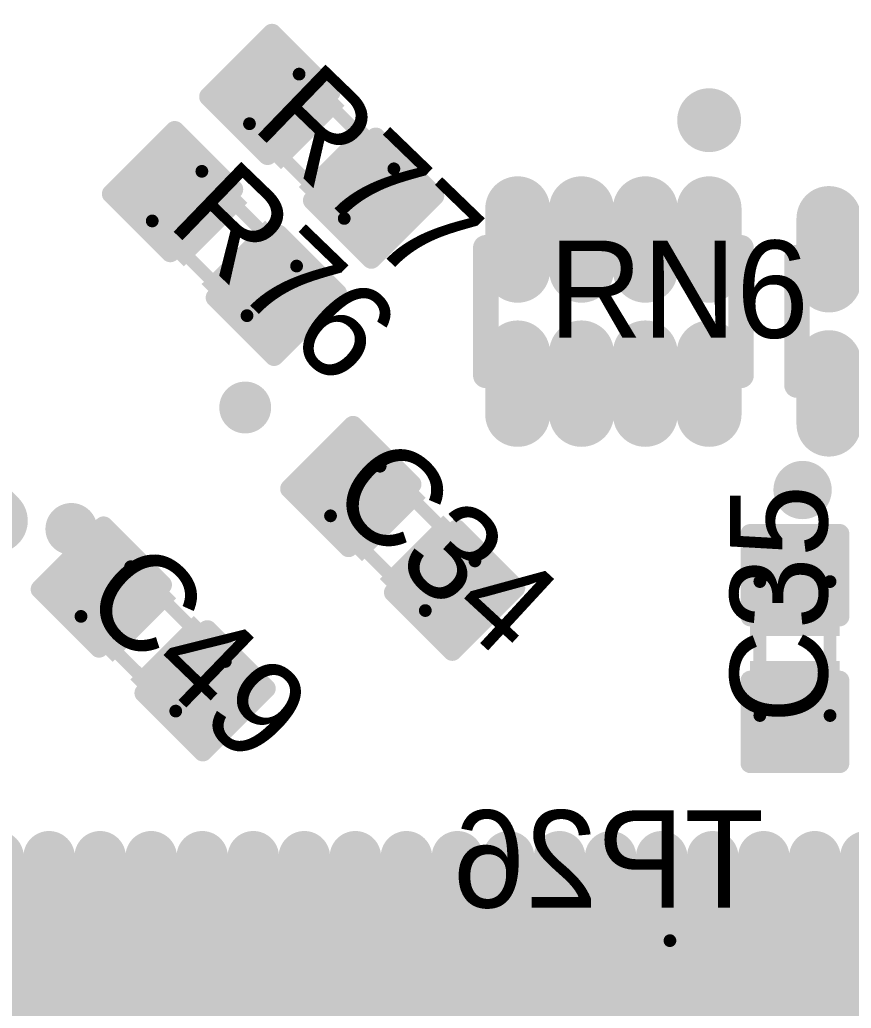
# Model space of a CAD drawing. Extents: x 722 to 1072, y 754 to 1061.
# Drawn here: x 752.07 to 758.58, y 1037.82 to 1045.57 of the extents above; entities that cross this region are included whole.
import ezdxf

# ---------------------------------------------------------------- set-up
doc = ezdxf.new("R2010")
doc.units = 0
doc.layers.get('0').update_dxf_attribs({"linetype": 'CONTINUOUS'})
for name, color, linetype in [('BOTTOMOVERLAY', 54, 'CONTINUOUS'), ('BOTTOMPASTE', 16, 'CONTINUOUS'), ('BOTTOMSOLDER', 6, 'CONTINUOUS'), ('MECHANICAL13', 56, 'CONTINUOUS'), ('MULTILAYER', 9, 'CONTINUOUS'), ('TOPOVERLAY', 2, 'CONTINUOUS'), ('TOPPASTE', 8, 'CONTINUOUS'), ('TOPSOLDER', 216, 'CONTINUOUS'), ('VIAHOLELAYER', 16, 'CONTINUOUS')]:
    doc.layers.add(name, color=color, linetype=linetype)

# ---------------------------------------------------------------- blocks, each defined once
blk = doc.blocks.new('C_0402_137')
at = {"layer": 'MECHANICAL13', "const_width": 0.1}
for points in [[(-0.525, 0.275), (0.525, 0.275)], [(-0.525, -0.275), (-0.525, 0.275)], [(0.525, -0.275), (0.525, 0.275)], [(-0.525, -0.275), (0.525, -0.275)]]:
    blk.add_lwpolyline(points, dxfattribs=at)
at = {"layer": 'MECHANICAL13', "const_width": 0.05}
for points in [[(-0.55, 0.275, 1), (-0.5, 0.275, 1)], [(-0.55, 0.275, 1), (-0.5, 0.275, 1)], [(0.5, 0.275, 1), (0.55, 0.275, 1)], [(0.5, 0.275, 1), (0.55, 0.275, 1)], [(-0.55, -0.275, 1), (-0.5, -0.275, 1)], [(-0.55, -0.275, 1), (-0.5, -0.275, 1)], [(0.5, -0.275, 1), (0.55, -0.275, 1)], [(0.5, -0.275, 1), (0.55, -0.275, 1)]]:
    blk.add_lwpolyline(points, format="xyb", close=True, dxfattribs=at)
at = {"layer": 'TOPOVERLAY', "const_width": 0.1524}
for points in [[(-0.9001, 0.3499), (-0.2501, 0.3499)], [(-0.9001, -0.3501), (-0.9001, 0.3499)], [(0.2499, 0.3499), (0.8999, 0.3499)], [(0.8999, -0.3501), (0.8999, 0.3499)], [(-0.9001, -0.3501), (-0.2501, -0.3501)], [(0.2499, -0.3501), (0.8999, -0.3501)]]:
    blk.add_lwpolyline(points, dxfattribs=at)
at = {"layer": 'TOPOVERLAY', "const_width": 0.0762}
for points in [[(-0.9382, 0.3499, 1), (-0.862, 0.3499, 1)], [(-0.9382, 0.3499, 1), (-0.862, 0.3499, 1)], [(-0.2882, 0.3499, 1), (-0.212, 0.3499, 1)], [(0.2118, 0.3499, 1), (0.288, 0.3499, 1)], [(0.8618, 0.3499, 1), (0.938, 0.3499, 1)], [(0.8618, 0.3499, 1), (0.938, 0.3499, 1)], [(-0.9382, -0.3501, 1), (-0.862, -0.3501, 1)], [(-0.9382, -0.3501, 1), (-0.862, -0.3501, 1)], [(-0.2882, -0.3501, 1), (-0.212, -0.3501, 1)], [(0.2118, -0.3501, 1), (0.288, -0.3501, 1)], [(0.8618, -0.3501, 1), (0.938, -0.3501, 1)], [(0.8618, -0.3501, 1), (0.938, -0.3501, 1)]]:
    blk.add_lwpolyline(points, format="xyb", close=True, dxfattribs=at)
at = {"layer": 'TOPPASTE'}
for points in [[(-0.2, -0.25), (-0.2, 0.25), (-0.8, -0.25), (-0.8, 0.25)], [(0.8, -0.25), (0.8, 0.25), (0.2, -0.25), (0.2, 0.25)]]:
    blk.add_solid(points, dxfattribs=at)
at = {"layer": 'TOPSOLDER'}
for points in [[(-0.0984, -0.3516), (-0.0984, 0.3516), (-0.9016, -0.3516), (-0.9016, 0.3516)], [(0.9016, -0.3516), (0.9016, 0.3516), (0.0984, -0.3516), (0.0984, 0.3516)]]:
    blk.add_solid(points, dxfattribs=at)
blk = doc.blocks.new('C_0402_138')
at = {"layer": 'MECHANICAL13', "const_width": 0.1}
for points in [[(-0.525, -0.275), (-0.525, 0.275)], [(0.525, 0.275), (-0.525, 0.275)], [(0.525, -0.275), (0.525, 0.275)], [(0.525, -0.275), (-0.525, -0.275)]]:
    blk.add_lwpolyline(points, dxfattribs=at)
at = {"layer": 'MECHANICAL13', "const_width": 0.05}
for points in [[(-0.55, 0.275, 1), (-0.5, 0.275, 1)], [(-0.55, 0.275, 1), (-0.5, 0.275, 1)], [(0.5, 0.275, 1), (0.55, 0.275, 1)], [(0.5, 0.275, 1), (0.55, 0.275, 1)], [(-0.55, -0.275, 1), (-0.5, -0.275, 1)], [(-0.55, -0.275, 1), (-0.5, -0.275, 1)], [(0.5, -0.275, 1), (0.55, -0.275, 1)], [(0.5, -0.275, 1), (0.55, -0.275, 1)]]:
    blk.add_lwpolyline(points, format="xyb", close=True, dxfattribs=at)
at = {"layer": 'TOPOVERLAY', "const_width": 0.1524}
for points in [[(-0.9001, -0.3501), (-0.9001, 0.3499)], [(-0.2501, 0.3499), (-0.9001, 0.3499)], [(0.8999, 0.3499), (0.2499, 0.3499)], [(0.8999, -0.3501), (0.8999, 0.3499)], [(-0.2501, -0.3501), (-0.9001, -0.3501)], [(0.8999, -0.3501), (0.2499, -0.3501)]]:
    blk.add_lwpolyline(points, dxfattribs=at)
at = {"layer": 'TOPOVERLAY', "const_width": 0.0762}
for points in [[(-0.9382, 0.3499, 1), (-0.862, 0.3499, 1)], [(-0.9382, 0.3499, 1), (-0.862, 0.3499, 1)], [(-0.2882, 0.3499, 1), (-0.212, 0.3499, 1)], [(0.2118, 0.3499, 1), (0.288, 0.3499, 1)], [(0.8618, 0.3499, 1), (0.938, 0.3499, 1)], [(0.8618, 0.3499, 1), (0.938, 0.3499, 1)], [(-0.9382, -0.3501, 1), (-0.862, -0.3501, 1)], [(-0.9382, -0.3501, 1), (-0.862, -0.3501, 1)], [(-0.2882, -0.3501, 1), (-0.212, -0.3501, 1)], [(0.2118, -0.3501, 1), (0.288, -0.3501, 1)], [(0.8618, -0.3501, 1), (0.938, -0.3501, 1)], [(0.8618, -0.3501, 1), (0.938, -0.3501, 1)]]:
    blk.add_lwpolyline(points, format="xyb", close=True, dxfattribs=at)
at = {"layer": 'TOPPASTE'}
for points in [[(-0.2, -0.25), (-0.2, 0.25), (-0.8, -0.25), (-0.8, 0.25)], [(0.8, -0.25), (0.8, 0.25), (0.2, -0.25), (0.2, 0.25)]]:
    blk.add_solid(points, dxfattribs=at)
at = {"layer": 'TOPSOLDER'}
for points in [[(-0.0984, -0.3516), (-0.0984, 0.3516), (-0.9016, -0.3516), (-0.9016, 0.3516)], [(0.9016, -0.3516), (0.9016, 0.3516), (0.0984, -0.3516), (0.0984, 0.3516)]]:
    blk.add_solid(points, dxfattribs=at)
blk = doc.blocks.new('C_0402_153')
at = {"layer": 'MECHANICAL13', "const_width": 0.1}
for points in [[(0.525, 0.275), (-0.525, 0.275)], [(-0.525, 0.275), (-0.525, -0.275)], [(0.525, 0.275), (0.525, -0.275)], [(0.525, -0.275), (-0.525, -0.275)]]:
    blk.add_lwpolyline(points, dxfattribs=at)
at = {"layer": 'MECHANICAL13', "const_width": 0.05}
for points in [[(-0.55, 0.275, 1), (-0.5, 0.275, 1)], [(-0.55, 0.275, 1), (-0.5, 0.275, 1)], [(0.5, 0.275, 1), (0.55, 0.275, 1)], [(0.5, 0.275, 1), (0.55, 0.275, 1)], [(-0.55, -0.275, 1), (-0.5, -0.275, 1)], [(-0.55, -0.275, 1), (-0.5, -0.275, 1)], [(0.5, -0.275, 1), (0.55, -0.275, 1)], [(0.5, -0.275, 1), (0.55, -0.275, 1)]]:
    blk.add_lwpolyline(points, format="xyb", close=True, dxfattribs=at)
at = {"layer": 'TOPOVERLAY', "const_width": 0.1524}
for points in [[(-0.2501, 0.3499), (-0.9001, 0.3499)], [(-0.9001, 0.3499), (-0.9001, -0.3501)], [(0.8999, 0.3499), (0.2499, 0.3499)], [(0.8999, 0.3499), (0.8999, -0.3501)], [(-0.2501, -0.3501), (-0.9001, -0.3501)], [(0.8999, -0.3501), (0.2499, -0.3501)]]:
    blk.add_lwpolyline(points, dxfattribs=at)
at = {"layer": 'TOPOVERLAY', "const_width": 0.0762}
for points in [[(-0.9382, 0.3499, 1), (-0.862, 0.3499, 1)], [(-0.9382, 0.3499, 1), (-0.862, 0.3499, 1)], [(-0.2882, 0.3499, 1), (-0.212, 0.3499, 1)], [(0.2118, 0.3499, 1), (0.288, 0.3499, 1)], [(0.8618, 0.3499, 1), (0.938, 0.3499, 1)], [(0.8618, 0.3499, 1), (0.938, 0.3499, 1)], [(-0.9382, -0.3501, 1), (-0.862, -0.3501, 1)], [(-0.9382, -0.3501, 1), (-0.862, -0.3501, 1)], [(-0.2882, -0.3501, 1), (-0.212, -0.3501, 1)], [(0.2118, -0.3501, 1), (0.288, -0.3501, 1)], [(0.8618, -0.3501, 1), (0.938, -0.3501, 1)], [(0.8618, -0.3501, 1), (0.938, -0.3501, 1)]]:
    blk.add_lwpolyline(points, format="xyb", close=True, dxfattribs=at)
at = {"layer": 'TOPPASTE'}
for points in [[(-0.2, -0.25), (-0.2, 0.25), (-0.8, -0.25), (-0.8, 0.25)], [(0.8, -0.25), (0.8, 0.25), (0.2, -0.25), (0.2, 0.25)]]:
    blk.add_solid(points, dxfattribs=at)
at = {"layer": 'TOPSOLDER'}
for points in [[(-0.0984, -0.3516), (-0.0984, 0.3516), (-0.9016, -0.3516), (-0.9016, 0.3516)], [(0.9016, -0.3516), (0.9016, 0.3516), (0.0984, -0.3516), (0.0984, 0.3516)]]:
    blk.add_solid(points, dxfattribs=at)
blk = doc.blocks.new('R_0402_258')
at = {"layer": 'MECHANICAL13', "const_width": 0.1}
for points in [[(0.525, 0.275), (-0.525, 0.275)], [(-0.525, 0.275), (-0.525, -0.275)], [(0.525, 0.275), (0.525, -0.275)], [(0.525, -0.275), (-0.525, -0.275)]]:
    blk.add_lwpolyline(points, dxfattribs=at)
at = {"layer": 'MECHANICAL13', "const_width": 0.05}
for points in [[(-0.55, 0.275, 1), (-0.5, 0.275, 1)], [(-0.55, 0.275, 1), (-0.5, 0.275, 1)], [(0.5, 0.275, 1), (0.55, 0.275, 1)], [(0.5, 0.275, 1), (0.55, 0.275, 1)], [(-0.55, -0.275, 1), (-0.5, -0.275, 1)], [(-0.55, -0.275, 1), (-0.5, -0.275, 1)], [(0.5, -0.275, 1), (0.55, -0.275, 1)], [(0.5, -0.275, 1), (0.55, -0.275, 1)]]:
    blk.add_lwpolyline(points, format="xyb", close=True, dxfattribs=at)
at = {"layer": 'TOPOVERLAY', "const_width": 0.1524}
for points in [[(-0.2501, 0.3499), (-0.9001, 0.3499)], [(-0.9001, 0.3499), (-0.9001, -0.3501)], [(0.8999, 0.3499), (0.2499, 0.3499)], [(0.8999, 0.3499), (0.8999, -0.3501)], [(-0.2501, -0.3501), (-0.9001, -0.3501)], [(0.8999, -0.3501), (0.2499, -0.3501)]]:
    blk.add_lwpolyline(points, dxfattribs=at)
at = {"layer": 'TOPOVERLAY', "const_width": 0.0762}
for points in [[(-0.9382, 0.3499, 1), (-0.862, 0.3499, 1)], [(-0.9382, 0.3499, 1), (-0.862, 0.3499, 1)], [(-0.2882, 0.3499, 1), (-0.212, 0.3499, 1)], [(0.2118, 0.3499, 1), (0.288, 0.3499, 1)], [(0.8618, 0.3499, 1), (0.938, 0.3499, 1)], [(0.8618, 0.3499, 1), (0.938, 0.3499, 1)], [(-0.9382, -0.3501, 1), (-0.862, -0.3501, 1)], [(-0.9382, -0.3501, 1), (-0.862, -0.3501, 1)], [(-0.2882, -0.3501, 1), (-0.212, -0.3501, 1)], [(0.2118, -0.3501, 1), (0.288, -0.3501, 1)], [(0.8618, -0.3501, 1), (0.938, -0.3501, 1)], [(0.8618, -0.3501, 1), (0.938, -0.3501, 1)]]:
    blk.add_lwpolyline(points, format="xyb", close=True, dxfattribs=at)
at = {"layer": 'TOPPASTE'}
for points in [[(-0.2, -0.25), (-0.2, 0.25), (-0.8, -0.25), (-0.8, 0.25)], [(0.8, -0.25), (0.8, 0.25), (0.2, -0.25), (0.2, 0.25)]]:
    blk.add_solid(points, dxfattribs=at)
at = {"layer": 'TOPSOLDER'}
for points in [[(-0.0984, -0.3516), (-0.0984, 0.3516), (-0.9016, -0.3516), (-0.9016, 0.3516)], [(0.9016, -0.3516), (0.9016, 0.3516), (0.0984, -0.3516), (0.0984, 0.3516)]]:
    blk.add_solid(points, dxfattribs=at)
blk = doc.blocks.new('R_0402_259')
at = {"layer": 'MECHANICAL13', "const_width": 0.1}
for points in [[(-0.525, 0.275), (-0.525, -0.275)], [(0.525, 0.275), (-0.525, 0.275)], [(0.525, 0.275), (0.525, -0.275)], [(0.525, -0.275), (-0.525, -0.275)]]:
    blk.add_lwpolyline(points, dxfattribs=at)
at = {"layer": 'MECHANICAL13', "const_width": 0.05}
for points in [[(-0.55, 0.275, 1), (-0.5, 0.275, 1)], [(-0.55, 0.275, 1), (-0.5, 0.275, 1)], [(0.5, 0.275, 1), (0.55, 0.275, 1)], [(0.5, 0.275, 1), (0.55, 0.275, 1)], [(-0.55, -0.275, 1), (-0.5, -0.275, 1)], [(-0.55, -0.275, 1), (-0.5, -0.275, 1)], [(0.5, -0.275, 1), (0.55, -0.275, 1)], [(0.5, -0.275, 1), (0.55, -0.275, 1)]]:
    blk.add_lwpolyline(points, format="xyb", close=True, dxfattribs=at)
at = {"layer": 'TOPOVERLAY', "const_width": 0.1524}
for points in [[(-0.9001, 0.3499), (-0.9001, -0.3501)], [(-0.2501, 0.3499), (-0.9001, 0.3499)], [(0.8999, 0.3499), (0.2499, 0.3499)], [(0.8999, 0.3499), (0.8999, -0.3501)], [(-0.2501, -0.3501), (-0.9001, -0.3501)], [(0.8999, -0.3501), (0.2499, -0.3501)]]:
    blk.add_lwpolyline(points, dxfattribs=at)
at = {"layer": 'TOPOVERLAY', "const_width": 0.0762}
for points in [[(-0.9382, 0.3499, 1), (-0.862, 0.3499, 1)], [(-0.9382, 0.3499, 1), (-0.862, 0.3499, 1)], [(-0.2882, 0.3499, 1), (-0.212, 0.3499, 1)], [(0.2118, 0.3499, 1), (0.288, 0.3499, 1)], [(0.8618, 0.3499, 1), (0.938, 0.3499, 1)], [(0.8618, 0.3499, 1), (0.938, 0.3499, 1)], [(-0.9382, -0.3501, 1), (-0.862, -0.3501, 1)], [(-0.9382, -0.3501, 1), (-0.862, -0.3501, 1)], [(-0.2882, -0.3501, 1), (-0.212, -0.3501, 1)], [(0.2118, -0.3501, 1), (0.288, -0.3501, 1)], [(0.8618, -0.3501, 1), (0.938, -0.3501, 1)], [(0.8618, -0.3501, 1), (0.938, -0.3501, 1)]]:
    blk.add_lwpolyline(points, format="xyb", close=True, dxfattribs=at)
at = {"layer": 'TOPPASTE'}
for points in [[(-0.2, -0.25), (-0.2, 0.25), (-0.8, -0.25), (-0.8, 0.25)], [(0.8, -0.25), (0.8, 0.25), (0.2, -0.25), (0.2, 0.25)]]:
    blk.add_solid(points, dxfattribs=at)
at = {"layer": 'TOPSOLDER'}
for points in [[(-0.0984, -0.3516), (-0.0984, 0.3516), (-0.9016, -0.3516), (-0.9016, 0.3516)], [(0.9016, -0.3516), (0.9016, 0.3516), (0.0984, -0.3516), (0.0984, 0.3516)]]:
    blk.add_solid(points, dxfattribs=at)
blk = doc.blocks.new('RCA50_8_3_276')
at = {"layer": 'TOPOVERLAY', "const_width": 0.1999}
for points in [[(0.5001, 1), (-0.4999, 1)], [(0.3752, 1), (-0.3749, 1)], [(0.5001, -1), (-0.4999, -1)], [(0.3752, -1), (-0.3749, -1)]]:
    blk.add_lwpolyline(points, dxfattribs=at)
at = {"layer": 'TOPOVERLAY'}
for points, const_width in [([(-0.5498, 1, 1), (-0.4499, 1, 1)], 0.0999), ([(-0.4249, 1, 1), (-0.3249, 1, 1)], 0.0999), ([(0.3252, 1, 1), (0.4251, 1, 1)], 0.0999), ([(0.4502, 1, 1), (0.5501, 1, 1)], 0.0999), ([(-1.3746, 0.7501, 1), (-1.6251, 0.7501, 1)], 0.2499), ([(-1.3746, 0.7501, 1), (-1.6251, 0.7501, 1)], 0.2499), ([(-1.6876, 0.7501, 1), (-1.5626, 0.7501, 1)], 0.125), ([(-1.6876, 0.7501, 1), (-1.5626, 0.7501, 1)], 0.125), ([(-1.4371, 0.7501, 1), (-1.3122, 0.7501, 1)], 0.125), ([(-1.4371, 0.7501, 1), (-1.3122, 0.7501, 1)], 0.125), ([(-0.5498, -1, 1), (-0.4499, -1, 1)], 0.0999), ([(-0.4249, -1, 1), (-0.3249, -1, 1)], 0.0999), ([(0.3252, -1, 1), (0.4251, -1, 1)], 0.0999), ([(0.4502, -1, 1), (0.5501, -1, 1)], 0.0999)]:
    blk.add_lwpolyline(points, format="xyb", close=True, dxfattribs=dict(at, const_width=const_width))
at = {"layer": 'TOPPASTE', "const_width": 0.3048}
for points in [[(-0.3233, 0.7501), (-0.8059, 0.7501)], [(0.8065, 0.7501), (0.3239, 0.7501)], [(-0.3233, 0.2499), (-0.8059, 0.2499)], [(0.8065, 0.2499), (0.3239, 0.2499)], [(-0.3233, -0.2499), (-0.8059, -0.2499)], [(0.8065, -0.2499), (0.3239, -0.2499)], [(-0.3233, -0.7501), (-0.8059, -0.7501)], [(0.8065, -0.7501), (0.3239, -0.7501)]]:
    blk.add_lwpolyline(points, dxfattribs=at)
at = {"layer": 'TOPPASTE', "const_width": 0.1524}
for points in [[(-0.8821, 0.7501, 1), (-0.7297, 0.7501, 1)], [(-0.3995, 0.7501, 1), (-0.2471, 0.7501, 1)], [(0.2477, 0.7501, 1), (0.4001, 0.7501, 1)], [(0.7302, 0.7501, 1), (0.8826, 0.7501, 1)], [(-0.8821, 0.2499, 1), (-0.7297, 0.2499, 1)], [(-0.3995, 0.2499, 1), (-0.2471, 0.2499, 1)], [(0.2477, 0.2499, 1), (0.4001, 0.2499, 1)], [(0.7302, 0.2499, 1), (0.8826, 0.2499, 1)], [(-0.8821, -0.2499, 1), (-0.7297, -0.2499, 1)], [(-0.3995, -0.2499, 1), (-0.2471, -0.2499, 1)], [(0.2477, -0.2499, 1), (0.4001, -0.2499, 1)], [(0.7302, -0.2499, 1), (0.8826, -0.2499, 1)], [(-0.8821, -0.7501, 1), (-0.7297, -0.7501, 1)], [(-0.3995, -0.7501, 1), (-0.2471, -0.7501, 1)], [(0.2477, -0.7501, 1), (0.4001, -0.7501, 1)], [(0.7302, -0.7501, 1), (0.8826, -0.7501, 1)]]:
    blk.add_lwpolyline(points, format="xyb", close=True, dxfattribs=at)
at = {"layer": 'TOPSOLDER', "const_width": 0.508}
for points in [[(-0.3233, 0.7501), (-0.8059, 0.7501)], [(0.8065, 0.7501), (0.3239, 0.7501)], [(-0.3233, 0.2499), (-0.8059, 0.2499)], [(0.8065, 0.2499), (0.3239, 0.2499)], [(-0.3233, -0.2499), (-0.8059, -0.2499)], [(0.8065, -0.2499), (0.3239, -0.2499)], [(-0.3233, -0.7501), (-0.8059, -0.7501)], [(0.8065, -0.7501), (0.3239, -0.7501)]]:
    blk.add_lwpolyline(points, dxfattribs=at)
at = {"layer": 'TOPSOLDER', "const_width": 0.254}
for points in [[(-0.9329, 0.7501, 1), (-0.6789, 0.7501, 1)], [(-0.4503, 0.7501, 1), (-0.1963, 0.7501, 1)], [(0.1968, 0.7501, 1), (0.4508, 0.7501, 1)], [(0.6794, 0.7501, 1), (0.9335, 0.7501, 1)], [(-0.9329, 0.2499, 1), (-0.6789, 0.2499, 1)], [(-0.4503, 0.2499, 1), (-0.1963, 0.2499, 1)], [(0.1968, 0.2499, 1), (0.4508, 0.2499, 1)], [(0.6794, 0.2499, 1), (0.9335, 0.2499, 1)], [(-0.9329, -0.2499, 1), (-0.6789, -0.2499, 1)], [(-0.4503, -0.2499, 1), (-0.1963, -0.2499, 1)], [(0.1968, -0.2499, 1), (0.4508, -0.2499, 1)], [(0.6794, -0.2499, 1), (0.9335, -0.2499, 1)], [(-0.9329, -0.7501, 1), (-0.6789, -0.7501, 1)], [(-0.4503, -0.7501, 1), (-0.1963, -0.7501, 1)], [(0.1968, -0.7501, 1), (0.4508, -0.7501, 1)], [(0.6794, -0.7501, 1), (0.9335, -0.7501, 1)]]:
    blk.add_lwpolyline(points, format="xyb", close=True, dxfattribs=at)
blk = doc.blocks.new('RCA50_8_3_278')
at = {"layer": 'TOPOVERLAY', "const_width": 0.1999}
for points in [[(-0.4999, 1), (0.5001, 1)], [(-0.3749, 1), (0.3752, 1)], [(-0.4999, -1), (0.5001, -1)], [(-0.3749, -1), (0.3752, -1)]]:
    blk.add_lwpolyline(points, dxfattribs=at)
at = {"layer": 'TOPOVERLAY'}
for points, const_width in [([(-0.5498, 1, 1), (-0.4499, 1, 1)], 0.0999), ([(-0.4249, 1, 1), (-0.3249, 1, 1)], 0.0999), ([(0.3252, 1, 1), (0.4251, 1, 1)], 0.0999), ([(0.4502, 1, 1), (0.5501, 1, 1)], 0.0999), ([(-1.3746, 0.7501, 1), (-1.6251, 0.7501, 1)], 0.2499), ([(-1.3746, 0.7501, 1), (-1.6251, 0.7501, 1)], 0.2499), ([(-1.6876, 0.7501, 1), (-1.5626, 0.7501, 1)], 0.125), ([(-1.6876, 0.7501, 1), (-1.5626, 0.7501, 1)], 0.125), ([(-1.4371, 0.7501, 1), (-1.3122, 0.7501, 1)], 0.125), ([(-1.4371, 0.7501, 1), (-1.3122, 0.7501, 1)], 0.125), ([(-0.5498, -1, 1), (-0.4499, -1, 1)], 0.0999), ([(-0.4249, -1, 1), (-0.3249, -1, 1)], 0.0999), ([(0.3252, -1, 1), (0.4251, -1, 1)], 0.0999), ([(0.4502, -1, 1), (0.5501, -1, 1)], 0.0999)]:
    blk.add_lwpolyline(points, format="xyb", close=True, dxfattribs=dict(at, const_width=const_width))
at = {"layer": 'TOPPASTE', "const_width": 0.3048}
for points in [[(-0.3233, 0.7501), (-0.8059, 0.7501)], [(0.8065, 0.7501), (0.3239, 0.7501)], [(-0.3233, 0.2499), (-0.8059, 0.2499)], [(0.8065, 0.2499), (0.3239, 0.2499)], [(-0.3233, -0.2499), (-0.8059, -0.2499)], [(0.8065, -0.2499), (0.3239, -0.2499)], [(-0.3233, -0.7501), (-0.8059, -0.7501)], [(0.8065, -0.7501), (0.3239, -0.7501)]]:
    blk.add_lwpolyline(points, dxfattribs=at)
at = {"layer": 'TOPPASTE', "const_width": 0.1524}
for points in [[(-0.8821, 0.7501, 1), (-0.7297, 0.7501, 1)], [(-0.3995, 0.7501, 1), (-0.2471, 0.7501, 1)], [(0.2477, 0.7501, 1), (0.4001, 0.7501, 1)], [(0.7302, 0.7501, 1), (0.8826, 0.7501, 1)], [(-0.8821, 0.2499, 1), (-0.7297, 0.2499, 1)], [(-0.3995, 0.2499, 1), (-0.2471, 0.2499, 1)], [(0.2477, 0.2499, 1), (0.4001, 0.2499, 1)], [(0.7302, 0.2499, 1), (0.8826, 0.2499, 1)], [(-0.8821, -0.2499, 1), (-0.7297, -0.2499, 1)], [(-0.3995, -0.2499, 1), (-0.2471, -0.2499, 1)], [(0.2477, -0.2499, 1), (0.4001, -0.2499, 1)], [(0.7302, -0.2499, 1), (0.8826, -0.2499, 1)], [(-0.8821, -0.7501, 1), (-0.7297, -0.7501, 1)], [(-0.3995, -0.7501, 1), (-0.2471, -0.7501, 1)], [(0.2477, -0.7501, 1), (0.4001, -0.7501, 1)], [(0.7302, -0.7501, 1), (0.8826, -0.7501, 1)]]:
    blk.add_lwpolyline(points, format="xyb", close=True, dxfattribs=at)
at = {"layer": 'TOPSOLDER', "const_width": 0.508}
for points in [[(-0.3233, 0.7501), (-0.8059, 0.7501)], [(0.8065, 0.7501), (0.3239, 0.7501)], [(-0.3233, 0.2499), (-0.8059, 0.2499)], [(0.8065, 0.2499), (0.3239, 0.2499)], [(-0.3233, -0.2499), (-0.8059, -0.2499)], [(0.8065, -0.2499), (0.3239, -0.2499)], [(-0.3233, -0.7501), (-0.8059, -0.7501)], [(0.8065, -0.7501), (0.3239, -0.7501)]]:
    blk.add_lwpolyline(points, dxfattribs=at)
at = {"layer": 'TOPSOLDER', "const_width": 0.254}
for points in [[(-0.9329, 0.7501, 1), (-0.6789, 0.7501, 1)], [(-0.4503, 0.7501, 1), (-0.1963, 0.7501, 1)], [(0.1968, 0.7501, 1), (0.4508, 0.7501, 1)], [(0.6794, 0.7501, 1), (0.9335, 0.7501, 1)], [(-0.9329, 0.2499, 1), (-0.6789, 0.2499, 1)], [(-0.4503, 0.2499, 1), (-0.1963, 0.2499, 1)], [(0.1968, 0.2499, 1), (0.4508, 0.2499, 1)], [(0.6794, 0.2499, 1), (0.9335, 0.2499, 1)], [(-0.9329, -0.2499, 1), (-0.6789, -0.2499, 1)], [(-0.4503, -0.2499, 1), (-0.1963, -0.2499, 1)], [(0.1968, -0.2499, 1), (0.4508, -0.2499, 1)], [(0.6794, -0.2499, 1), (0.9335, -0.2499, 1)], [(-0.9329, -0.7501, 1), (-0.6789, -0.7501, 1)], [(-0.4503, -0.7501, 1), (-0.1963, -0.7501, 1)], [(0.1968, -0.7501, 1), (0.4508, -0.7501, 1)], [(0.6794, -0.7501, 1), (0.9335, -0.7501, 1)]]:
    blk.add_lwpolyline(points, format="xyb", close=True, dxfattribs=at)
blk = doc.blocks.new('RCA50_8_3_279')
at = {"layer": 'TOPOVERLAY', "const_width": 0.1999}
for points in [[(0.5001, 1), (-0.4999, 1)], [(0.3752, 1), (-0.3749, 1)], [(0.5001, -1), (-0.4999, -1)], [(0.3752, -1), (-0.3749, -1)]]:
    blk.add_lwpolyline(points, dxfattribs=at)
at = {"layer": 'TOPOVERLAY'}
for points, const_width in [([(-0.5498, 1, 1), (-0.4499, 1, 1)], 0.0999), ([(-0.4249, 1, 1), (-0.3249, 1, 1)], 0.0999), ([(0.3252, 1, 1), (0.4251, 1, 1)], 0.0999), ([(0.4502, 1, 1), (0.5501, 1, 1)], 0.0999), ([(-1.3746, 0.7501, 1), (-1.6251, 0.7501, 1)], 0.2499), ([(-1.3746, 0.7501, 1), (-1.6251, 0.7501, 1)], 0.2499), ([(-1.6876, 0.7501, 1), (-1.5626, 0.7501, 1)], 0.125), ([(-1.6876, 0.7501, 1), (-1.5626, 0.7501, 1)], 0.125), ([(-1.4371, 0.7501, 1), (-1.3122, 0.7501, 1)], 0.125), ([(-1.4371, 0.7501, 1), (-1.3122, 0.7501, 1)], 0.125), ([(-0.5498, -1, 1), (-0.4499, -1, 1)], 0.0999), ([(-0.4249, -1, 1), (-0.3249, -1, 1)], 0.0999), ([(0.3252, -1, 1), (0.4251, -1, 1)], 0.0999), ([(0.4502, -1, 1), (0.5501, -1, 1)], 0.0999)]:
    blk.add_lwpolyline(points, format="xyb", close=True, dxfattribs=dict(at, const_width=const_width))
at = {"layer": 'TOPPASTE', "const_width": 0.3048}
for points in [[(-0.3233, 0.7501), (-0.8059, 0.7501)], [(0.8065, 0.7501), (0.3239, 0.7501)], [(-0.3233, 0.2499), (-0.8059, 0.2499)], [(0.8065, 0.2499), (0.3239, 0.2499)], [(-0.3233, -0.2499), (-0.8059, -0.2499)], [(0.8065, -0.2499), (0.3239, -0.2499)], [(-0.3233, -0.7501), (-0.8059, -0.7501)], [(0.8065, -0.7501), (0.3239, -0.7501)]]:
    blk.add_lwpolyline(points, dxfattribs=at)
at = {"layer": 'TOPPASTE', "const_width": 0.1524}
for points in [[(-0.8821, 0.7501, 1), (-0.7297, 0.7501, 1)], [(-0.3995, 0.7501, 1), (-0.2471, 0.7501, 1)], [(0.2477, 0.7501, 1), (0.4001, 0.7501, 1)], [(0.7302, 0.7501, 1), (0.8826, 0.7501, 1)], [(-0.8821, 0.2499, 1), (-0.7297, 0.2499, 1)], [(-0.3995, 0.2499, 1), (-0.2471, 0.2499, 1)], [(0.2477, 0.2499, 1), (0.4001, 0.2499, 1)], [(0.7302, 0.2499, 1), (0.8826, 0.2499, 1)], [(-0.8821, -0.2499, 1), (-0.7297, -0.2499, 1)], [(-0.3995, -0.2499, 1), (-0.2471, -0.2499, 1)], [(0.2477, -0.2499, 1), (0.4001, -0.2499, 1)], [(0.7302, -0.2499, 1), (0.8826, -0.2499, 1)], [(-0.8821, -0.7501, 1), (-0.7297, -0.7501, 1)], [(-0.3995, -0.7501, 1), (-0.2471, -0.7501, 1)], [(0.2477, -0.7501, 1), (0.4001, -0.7501, 1)], [(0.7302, -0.7501, 1), (0.8826, -0.7501, 1)]]:
    blk.add_lwpolyline(points, format="xyb", close=True, dxfattribs=at)
at = {"layer": 'TOPSOLDER', "const_width": 0.508}
for points in [[(-0.3233, 0.7501), (-0.8059, 0.7501)], [(0.8065, 0.7501), (0.3239, 0.7501)], [(-0.3233, 0.2499), (-0.8059, 0.2499)], [(0.8065, 0.2499), (0.3239, 0.2499)], [(-0.3233, -0.2499), (-0.8059, -0.2499)], [(0.8065, -0.2499), (0.3239, -0.2499)], [(-0.3233, -0.7501), (-0.8059, -0.7501)], [(0.8065, -0.7501), (0.3239, -0.7501)]]:
    blk.add_lwpolyline(points, dxfattribs=at)
at = {"layer": 'TOPSOLDER', "const_width": 0.254}
for points in [[(-0.9329, 0.7501, 1), (-0.6789, 0.7501, 1)], [(-0.4503, 0.7501, 1), (-0.1963, 0.7501, 1)], [(0.1968, 0.7501, 1), (0.4508, 0.7501, 1)], [(0.6794, 0.7501, 1), (0.9335, 0.7501, 1)], [(-0.9329, 0.2499, 1), (-0.6789, 0.2499, 1)], [(-0.4503, 0.2499, 1), (-0.1963, 0.2499, 1)], [(0.1968, 0.2499, 1), (0.4508, 0.2499, 1)], [(0.6794, 0.2499, 1), (0.9335, 0.2499, 1)], [(-0.9329, -0.2499, 1), (-0.6789, -0.2499, 1)], [(-0.4503, -0.2499, 1), (-0.1963, -0.2499, 1)], [(0.1968, -0.2499, 1), (0.4508, -0.2499, 1)], [(0.6794, -0.2499, 1), (0.9335, -0.2499, 1)], [(-0.9329, -0.7501, 1), (-0.6789, -0.7501, 1)], [(-0.4503, -0.7501, 1), (-0.1963, -0.7501, 1)], [(0.1968, -0.7501, 1), (0.4508, -0.7501, 1)], [(0.6794, -0.7501, 1), (0.9335, -0.7501, 1)]]:
    blk.add_lwpolyline(points, format="xyb", close=True, dxfattribs=at)
blk = doc.blocks.new('TQFP177P0_4_282')
at = {"layer": 'TOPPASTE', "const_width": 0.1999}
for points in [[(-10.0499, -0.1999), (-11.5, -0.1999)], [(-10.0499, -0.5999), (-11.5, -0.5999)], [(-10.0499, -1), (-11.5, -1)], [(-10.0499, -1.4), (-11.5, -1.4)], [(-10.0499, -1.8001), (-11.5, -1.8001)], [(-10.0499, -2.1999), (-11.5, -2.1999)], [(-10.0499, -2.5999), (-11.5, -2.5999)], [(-10.0499, -3), (-11.5, -3)], [(-10.0499, -3.4), (-11.5, -3.4)], [(-10.0499, -3.8001), (-11.5, -3.8001)], [(-10.0499, -4.1999), (-11.5, -4.1999)], [(-10.0499, -4.5999), (-11.5, -4.5999)], [(-10.0499, -5), (-11.5, -5)], [(-10.0499, -5.4), (-11.5, -5.4)], [(-10.0499, -5.8001), (-11.5, -5.8001)], [(-10.0499, -6.1999), (-11.5, -6.1999)]]:
    blk.add_lwpolyline(points, dxfattribs=at)
at = {"layer": 'TOPPASTE', "const_width": 0.0999}
for points in [[(-11.55, -0.1999, 1), (-11.45, -0.1999, 1)], [(-11.55, -0.5999, 1), (-11.45, -0.5999, 1)], [(-11.55, -1, 1), (-11.45, -1, 1)], [(-11.55, -1.4, 1), (-11.45, -1.4, 1)], [(-11.55, -1.8001, 1), (-11.45, -1.8001, 1)], [(-11.55, -2.1999, 1), (-11.45, -2.1999, 1)], [(-11.55, -2.5999, 1), (-11.45, -2.5999, 1)], [(-11.55, -3, 1), (-11.45, -3, 1)], [(-11.55, -3.4, 1), (-11.45, -3.4, 1)], [(-11.55, -3.8001, 1), (-11.45, -3.8001, 1)], [(-11.55, -4.1999, 1), (-11.45, -4.1999, 1)], [(-11.55, -4.5999, 1), (-11.45, -4.5999, 1)], [(-11.55, -5, 1), (-11.45, -5, 1)], [(-11.55, -5.4, 1), (-11.45, -5.4, 1)], [(-11.55, -5.8001, 1), (-11.45, -5.8001, 1)], [(-11.55, -6.1999, 1), (-11.45, -6.1999, 1)]]:
    blk.add_lwpolyline(points, format="xyb", close=True, dxfattribs=at)
at = {"layer": 'TOPSOLDER', "const_width": 0.4031}
for points in [[(-10.0499, 0.1999), (-11.5, 0.1999)], [(-10.0499, -0.1999), (-11.5, -0.1999)], [(-10.0499, -0.5999), (-11.5, -0.5999)], [(-10.0499, -1), (-11.5, -1)], [(-10.0499, -1.4), (-11.5, -1.4)], [(-10.0499, -1.8001), (-11.5, -1.8001)], [(-10.0499, -2.1999), (-11.5, -2.1999)], [(-10.0499, -2.5999), (-11.5, -2.5999)], [(-10.0499, -3), (-11.5, -3)], [(-10.0499, -3.4), (-11.5, -3.4)], [(-10.0499, -3.8001), (-11.5, -3.8001)], [(-10.0499, -4.1999), (-11.5, -4.1999)], [(-10.0499, -4.5999), (-11.5, -4.5999)], [(-10.0499, -5), (-11.5, -5)], [(-10.0499, -5.4), (-11.5, -5.4)], [(-10.0499, -5.8001), (-11.5, -5.8001)], [(-10.0499, -6.1999), (-11.5, -6.1999)], [(-10.0499, -6.5999), (-11.5, -6.5999)]]:
    blk.add_lwpolyline(points, dxfattribs=at)
at = {"layer": 'TOPSOLDER', "const_width": 0.2015}
for points in [[(-11.6008, 0.1999, 1), (-11.3992, 0.1999, 1)], [(-11.6008, -0.1999, 1), (-11.3992, -0.1999, 1)], [(-11.6008, -0.5999, 1), (-11.3992, -0.5999, 1)], [(-11.6008, -1, 1), (-11.3992, -1, 1)], [(-11.6008, -1.4, 1), (-11.3992, -1.4, 1)], [(-11.6008, -1.8001, 1), (-11.3992, -1.8001, 1)], [(-11.6008, -2.1999, 1), (-11.3992, -2.1999, 1)], [(-11.6008, -2.5999, 1), (-11.3992, -2.5999, 1)], [(-11.6008, -3, 1), (-11.3992, -3, 1)], [(-11.6008, -3.4, 1), (-11.3992, -3.4, 1)], [(-11.6008, -3.8001, 1), (-11.3992, -3.8001, 1)], [(-11.6008, -4.1999, 1), (-11.3992, -4.1999, 1)], [(-11.6008, -4.5999, 1), (-11.3992, -4.5999, 1)], [(-11.6008, -5, 1), (-11.3992, -5, 1)], [(-11.6008, -5.4, 1), (-11.3992, -5.4, 1)], [(-11.6008, -5.8001, 1), (-11.3992, -5.8001, 1)], [(-11.6008, -6.1999, 1), (-11.3992, -6.1999, 1)], [(-11.6008, -6.5999, 1), (-11.3992, -6.5999, 1)]]:
    blk.add_lwpolyline(points, format="xyb", close=True, dxfattribs=at)
blk = doc.blocks.new('TESTPOINT2_B_341')
at = {"layer": 'BOTTOMOVERLAY'}
for points, const_width in [([(0.75, 0, 1), (-0.75, 0, 1)], 0.1), ([(-0.775, 0, 1), (-0.725, 0, 1)], 0.05), ([(0.725, 0, 1), (0.775, 0, 1)], 0.05)]:
    blk.add_lwpolyline(points, format="xyb", close=True, dxfattribs=dict(at, const_width=const_width))
at = {"layer": 'BOTTOMPASTE', "const_width": 0.5}
blk.add_lwpolyline([(-0.25, 0, 1), (0.25, 0, 1)], format="xyb", close=True, dxfattribs=at)
at = {"layer": 'BOTTOMSOLDER', "const_width": 0.6016}
blk.add_lwpolyline([(-0.3008, 0, 1), (0.3008, 0, 1)], format="xyb", close=True, dxfattribs=at)

msp = doc.modelspace()

# ---------------------------------------------------------------- linework, layer by layer
at = {"layer": 'MULTILAYER'}
for points, const_width in [([(753.7331, 1042.5276, 1), (753.9363, 1042.5276, 1)], 0.2032), ([(758.0877, 1041.8808, 1), (758.3162, 1041.8808, 1)], 0.2285), ([(752.3709, 1041.5756, 1), (752.5741, 1041.5756, 1)], 0.2032)]:
    msp.add_lwpolyline(points, format="xyb", close=True, dxfattribs=dict(at, const_width=const_width))
at = {"layer": 'VIAHOLELAYER'}
for points, const_width in [([(753.7839, 1042.5276, 1), (753.8855, 1042.5276, 1)], 0.1016), ([(758.1384, 1041.8808, 1), (758.2654, 1041.8808, 1)], 0.127), ([(752.4217, 1041.5756, 1), (752.5233, 1041.5756, 1)], 0.1016)]:
    msp.add_lwpolyline(points, format="xyb", close=True, dxfattribs=dict(at, const_width=const_width))

# ---------------------------------------------------------------- block references
for name, p, rotation in [('R_0402_259', (754.4338, 1044.5752), 135), ('RCA50_8_3_279', (756.7196, 1043.2798), 270), ('RCA50_8_3_276', (759.1582, 1043.2034), 270), ('R_0402_258', (753.6718, 1043.8132), 135), ('RCA50_8_3_278', (750.7762, 1041.6796), 315), ('C_0402_137', (755.0688, 1041.5018), 315), ('C_0402_153', (753.1136, 1040.7137), 135), ('C_0402_138', (758.1422, 1040.6382), 270), ('TQFP177P0_4_282', (758.4978, 1027.5064), 270), ('TESTPOINT2_B_341', (757.1627, 1037.5986), 270)]:
    msp.add_blockref(name, p, dxfattribs=dict(rotation=rotation))

# ---------------------------------------------------------------- texts
at = {"layer": 'BOTTOMOVERLAY', "text_generation_flag": 2}
msp.add_text('TP26', height=0.762, dxfattribs=at).set_placement((757.8979, 1038.608))
at = {"layer": 'TOPOVERLAY'}
for s, rotation, p in [('R77', 316, (753.8745, 1044.7252)), ('R76', 316, (753.2141, 1043.9632)), ('C34', 317.29999, (754.4587, 1041.8042)), ('C35', 90, (758.3957, 1040.0516)), ('C49', 316, (752.5283, 1040.9914))]:
    msp.add_text(s, height=0.762, rotation=rotation, dxfattribs=at).set_placement(p)
msp.add_text('RN6', height=0.762, dxfattribs=at).set_placement((756.2113, 1043.0742))

doc.saveas('drawing.dxf')
